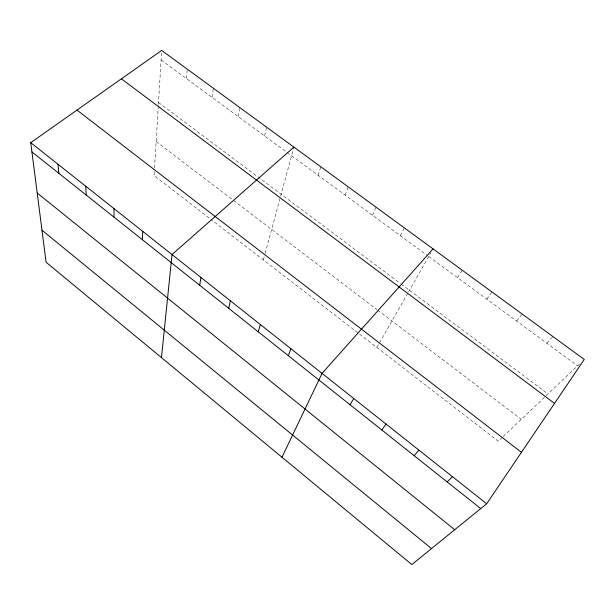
<?xml version="1.0" encoding="UTF-8"?>
<svg xmlns="http://www.w3.org/2000/svg" width="615" height="615" viewBox="0 0 615 615"><rect width="100%" height="100%" fill="white"/><g stroke="black" fill="none" stroke-linecap="round" stroke-linejoin="round"><path stroke-width="0.46" stroke-dasharray="3.08 2.31" d="M154.296 171.746L154.065 175.521L210.484 219.071M154.526 167.972L158.332 105.373M158.393 104.419L161.676 50.438M186.376 78.52L187.283 69.164M212.052 97.378L213.305 88.183M238.136 116.535L239.742 107.517M264.642 135.992L266.603 127.167M263.381 259.899L264.881 254.356M265.127 253.434L280.402 197.046M280.648 196.124L293.678 148M318.139 175.283L320.853 166.834M345.123 195.093L348.221 186.852M372.544 215.235L376.042 207.194M400.403 235.691L404.316 227.873M376.826 347.467L408.037 292.755M408.514 291.925L430.892 252.688M457.514 277.634L462.288 270.262M486.78 299.121L492.008 291.994M516.538 320.976L522.235 314.096M546.797 343.201L552.977 336.574M502.463 437.242L498.288 441.216L211.237 219.647M503.162 436.581L580.245 363.257M161.099 59.963L427.194 255.371M428.724 256.493L577.577 365.794M158.509 102.513L400.396 283.484M401.149 284.045L548.011 393.923M156.133 141.558L232.762 199.86M233.516 200.436L376.941 309.56M377.687 310.129L521.259 419.368"/><path stroke-width="0.92" d="M142.349 239.673L142.742 231.378M161.484 357.623L172.016 254.564L293.916 147.131M199.698 285.252L200.951 277.48M228.703 308.3L230.402 300.804M258.223 331.762L260.391 324.559M288.289 355.654L290.933 348.751M281.985 457.229L322.045 373.39L433.06 248.891M350.066 404.755L353.733 398.489M486.665 503.777L584.25 359.444L161.676 50.438L30.75 142.672L46.087 262.236L411.835 564.562L486.665 503.777L30.75 142.672M381.823 429.993L386.028 424.066M414.172 455.7L418.93 450.126M447.136 481.899L452.471 476.694M121.401 78.812L554.53 403.409M76.99 110.1L521.451 452.332M31.934 151.928L480.73 508.597M37.2 192.972L454.708 529.738M41.981 230.195L431.507 548.588M58.01 164.267L58.825 173.292M85.746 186.237L86.177 195.032M113.99 208.6L114.013 217.157"/></g></svg>
